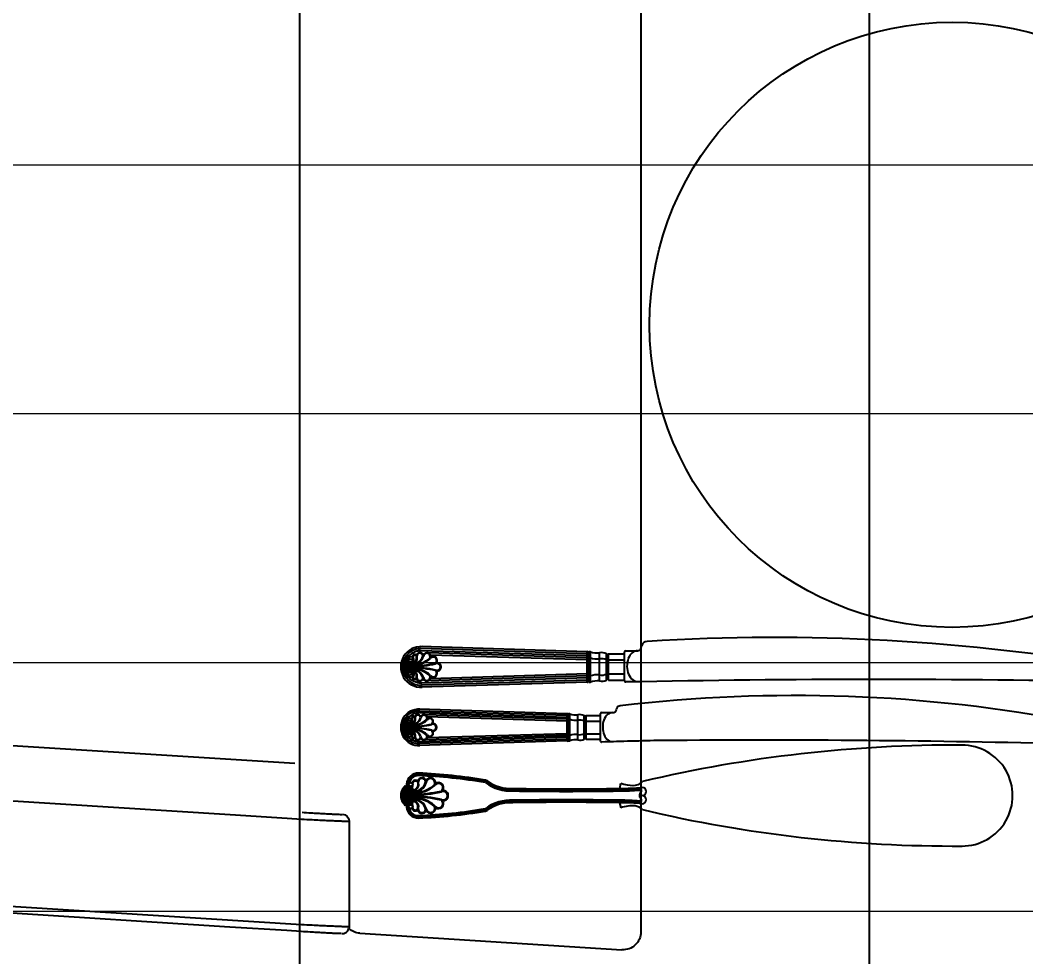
# Model space of a CAD drawing. Header units: millimetres. Extents: x -18512 to 101824, y -95768 to 52898.
# Drawn here: x 31699.1 to 32103.4, y -51470.8 to -51094.3 of the extents above; entities that cross this region are included whole.
import ezdxf

# ---------------------------------------------------------------- set-up
doc = ezdxf.new("R2010")
doc.units = ezdxf.units.MM
doc.header["$LTSCALE"] = 25
doc.header["$PDMODE"] = 3
doc.layers.get('0').update_dxf_attribs({"color": 254, "lineweight": 0})
doc.layers.get('Defpoints').update_dxf_attribs({"lineweight": 0})
doc.layers.add('1547 I-StB-p-00-GA$0$WD-FURNITURE', color=1, linetype='Continuous')
doc.layers.add('1547 I-StB-p-00-GA$0$WD-FURNITURE-DETAIL', color=126, linetype='Continuous')
doc.layers.add('I-WALL', color=2, linetype='Continuous', lineweight=9)
doc.layers.add('wood flooring', color=8, linetype='Continuous', lineweight=13)
doc.styles.add('FW_Calibri', font='calibri.ttf')
doc.dimstyles.new('1-50', dxfattribs={"dimscale": 50, "dimtxt": 2, "dimasz": 1.2, "dimexe": 1.25, "dimexo": 0.625, "dimtad": 1, "dimdec": 0, "dimtxsty": 'FW_Calibri', "dimblk": 'ARCHTICK', "dimcen": 2.5, "dimdle": 1.5, "dimadec": 0, "dimazin": 0, "dimtfac": 1, "dimtdec": 0, "dimtmove": 0, "dimatfit": 3, "dimfxl": 6, "dimfxlon": 1, "dimarcsym": 0})

# ---------------------------------------------------------------- blocks, each defined once
blk = doc.blocks.new('1547 I-StB-p-00-GA$0$chair')
at = {"layer": '1547 I-StB-p-00-GA$0$WD-FURNITURE'}
for p, q in [((265.77, 74.61), (280.06, -151.87)), ((308.87, -178.78), (360.92, -178.78)), ((321.29, -179.15), (321.29, -178.78)), ((355.45, -179.15), (355.45, -178.78)), ((364.29, -184.13), (372.48, -313.98)), ((-361.61, -323.4), (363.64, -323.39))]:
    blk.add_line(p, q, dxfattribs=at)
at = {"layer": '1547 I-StB-p-00-GA$0$WD-FURNITURE', "flags": 128}
for points in [[(307.87, -155.17), (307.42, -148.1), (305.64, -119.83), (298.51, -6.72), (286.74, 179.8)], [(338.79, 179.8), (339.24, 172.73), (341.02, 144.45), (348.16, 31.35), (359.92, -155.17)], [(363.45, -154.95), (363.01, -147.88), (361.23, -119.6), (354.09, -6.5), (342.34, 179.8)], [(360.92, -178.78), (361.64, -178.71), (361.83, -178.66)]]:
    blk.add_lwpolyline(points, dxfattribs=at)
at = {"layer": '1547 I-StB-p-00-GA$0$WD-FURNITURE'}
for centre, radius, start, end in [((308.87, -175.24), 3.54, 183.6051, 269.9988), ((355.45, -184.68), 8.85, 3.6089, 42.0487), ((363.64, -314.54), 8.85, 270.0004, 3.6089)]:
    blk.add_arc(centre, radius, start, end, dxfattribs=at)
for points, knots in [([(304.34, -155.4), (304.43, -156.89), (304.59, -159.52), (304.8, -163.1), (304.97, -166.12), (305.12, -168.83), (305.23, -171.16), (305.31, -173.04), (305.36, -174.42), (305.37, -175.3), (305.35, -175.41), (305.33, -175.46)], [0, 0, 0, 0, 0.142603, 0.249927, 0.35725, 0.464402, 0.571553, 0.678665, 0.785775, 0.892887, 1, 1, 1, 1]), ([(308.87, -178.78), (308.88, -178.72), (308.9, -178.59), (308.89, -177.57), (308.85, -175.94), (308.77, -173.74), (308.65, -170.99), (308.51, -167.82), (308.34, -164.26), (308.13, -160.04), (307.96, -156.93), (307.87, -155.17)], [0, 0, 0, 0, 0.105606, 0.214271, 0.319871, 0.428528, 0.534156, 0.642836, 0.748613, 0.857447, 1, 1, 1, 1]), ([(359.92, -155.17), (360.01, -156.93), (360.18, -160.01), (360.39, -164.22), (360.56, -167.76), (360.7, -170.96), (360.81, -173.69), (360.9, -175.92), (360.94, -177.54), (360.95, -178.59), (360.93, -178.72), (360.92, -178.78)], [0, 0, 0, 0, 0.142554, 0.248331, 0.357164, 0.462792, 0.571472, 0.677072, 0.785729, 0.891335, 1, 1, 1, 1]), ([(364.47, -174.8), (364.48, -174.78), (364.49, -174.68), (364.47, -173.95), (364.43, -172.6), (364.35, -170.71), (364.23, -168.38), (364.09, -165.67), (363.92, -162.66), (363.71, -159.07), (363.55, -156.45), (363.45, -154.95)], [0, 0, 0, 0, 0.025798, 0.142664, 0.25953, 0.376395, 0.493305, 0.610216, 0.727313, 0.84441, 1, 1, 1, 1]), ([(364.48, -175.21), (364.48, -175.22), (364.48, -175.32), (364.47, -175.5), (364.42, -175.88), (364.28, -176.43), (363.98, -177.09), (363.44, -177.78), (362.72, -178.36), (362.12, -178.55), (361.82, -178.64)], [0, 0, 0, 0, 0.031894, 0.193604, 0.305661, 0.40232, 0.533496, 0.682089, 0.844817, 1, 1, 1, 1])]:
    blk.add_open_spline(points, degree=3, knots=knots, dxfattribs=at)
blk = doc.blocks.new('_ArchTick')
at = {"color": 0, "linetype": 'ByBlock', "const_width": 0.15}
blk.add_lwpolyline([(-0.5, -0.5), (0.5, 0.5)], dxfattribs=at)
blk = doc.blocks.new('*D437')
at = {"layer": 'Defpoints', "color": 0, "transparency": 16777216}
for p in [(32040.38, -50068.12), (32040.38, -53568.12), (32040.38, -53568.12)]:
    blk.add_point(p, dxfattribs=at)
at = {"layer": 'I-WALL', "color": 0, "lineweight": -2, "transparency": 16777216}
for p, q in [((32040.38, -49993.12), (32040.38, -53643.12)), ((32040.38, -50068.12), (31977.88, -50068.12)), ((32040.38, -53568.12), (31977.88, -53568.12))]:
    blk.add_line(p, q, dxfattribs=at)
at = {"layer": 'I-WALL', "color": 0, "lineweight": -2, "transparency": 16777216, "xscale": 59.99999999999995, "yscale": 59.99999999999995, "zscale": 59.99999999999995}
for p, rotation in [((32040.38, -50068.12), 90), ((32040.38, -53568.12), 270)]:
    blk.add_blockref('_ArchTick', p, dxfattribs=dict(at, rotation=rotation))
at = {"layer": 'I-WALL', "color": 0, "transparency": 16777216, "insert": (31957.9, -51818.12), "char_height": 100, "attachment_point": 5, "rotation": 90, "style": 'FW_Calibri'}
blk.add_mtext('3500', dxfattribs=at)

msp = doc.modelspace()

# ---------------------------------------------------------------- hatches: boundary and pattern name
at = {"layer": 'wood flooring'}
h = msp.add_hatch(dxfattribs=at)
h.set_pattern_fill('_USER', color=256, scale=100, pattern_type=0)
h.set_pattern_definition([(360, (338285.01, 171947.46), (-2e-14, 100), [])])
h.paths.add_polyline_path([(33755.49, -49171.88), (31012.89, -49171.88), (31012.89, -49811.47), (31012.89, -62446.88), (32698.09, -62446.88), (32698.09, -63146.88), (33808.09, -63146.88)])

# ---------------------------------------------------------------- linework, layer by layer
at = {"layer": '1547 I-StB-p-00-GA$0$WD-FURNITURE'}
msp.add_lwpolyline([(31892.63, -50068.12), (32930.47, -50068.12, -0.414214), (33011.55, -50149.21), (33011.55, -53487.04, -0.414214), (32930.47, -53568.12), (31892.63, -53568.12, -0.414214), (31811.55, -53487.04), (31811.55, -50149.21, -0.414214)], format="xyb", close=True, dxfattribs=at)
at = {"layer": '1547 I-StB-p-00-GA$0$WD-FURNITURE-DETAIL'}
for p, q in [((31927.06, -51349), (31860.17, -51346.94)), ((31927.09, -51348.19), (31860.2, -51346.12)), ((31948.63, -51347.05), (31948.94, -51345.67)), ((31854.98, -51350.99), (31853.67, -51350.99)), ((31855.03, -51350.74), (31853.8, -51350.74)), ((31855.12, -51350.5), (31853.94, -51350.5)), ((31855.23, -51350.26), (31854.09, -51350.26)), ((31855.38, -51350.01), (31854.26, -51350.01)), ((31927.04, -51349.81), (31860.15, -51347.75)), ((31927.09, -51350.62), (31863.08, -51348.65)), ((31927.06, -51351.43), (31864.03, -51349.49)), ((31927.09, -51360.35), (31927.09, -51348.19)), ((31927.5, -51360.35), (31927.5, -51348.19)), ((31927.9, -51360.35), (31927.9, -51348.19)), ((31928.31, -51360.35), (31928.31, -51348.19)), ((31931.95, -51359.9), (31931.95, -51348.65)), ((31934.79, -51359.54), (31934.79, -51349)), ((31935.6, -51359.54), (31935.6, -51349)), ((31935.6, -51349), (31942.09, -51349)), ((31942.09, -51359.93), (31942.09, -51348.19)), ((31942.5, -51347.78), (31947.28, -51347.78)), ((31856.96, -51354.15), (31852.9, -51354.15)), ((31856.96, -51354.15), (31852.9, -51354.15)), ((31852.9, -51354.15), (31852.9, -51354.15)), ((31852.9, -51354.15), (31852.9, -51354.15)), ((31856.96, -51354.39), (31852.9, -51354.39)), ((31852.9, -51354.39), (31852.9, -51354.39)), ((31852.9, -51354.39), (31852.9, -51354.39)), ((31856.96, -51354.39), (31852.9, -51354.39)), ((31856.96, -51353.91), (31852.91, -51353.91)), ((31856.96, -51354.64), (31852.91, -51354.64)), ((31856.96, -51353.66), (31852.93, -51353.66)), ((31856.96, -51354.88), (31852.93, -51354.88)), ((31856.96, -51353.42), (31852.95, -51353.42)), ((31856.96, -51353.18), (31852.98, -51353.18)), ((31856.96, -51352.93), (31853.02, -51352.93)), ((31856.96, -51352.69), (31853.07, -51352.69)), ((31856.96, -51352.45), (31853.13, -51352.45)), ((31856.96, -51352.2), (31853.2, -51352.2)), ((31855.4, -51351.96), (31853.27, -51351.96)), ((31855.19, -51351.72), (31853.36, -51351.72)), ((31855.08, -51351.47), (31853.45, -51351.47)), ((31855.02, -51351.23), (31853.56, -51351.23)), ((31856.96, -51356.78), (31856.96, -51351.76)), ((31856.96, -51351.76), (31856.96, -51356.78)), ((31935.6, -51351.43), (31942.09, -51351.43)), ((31856.96, -51355.12), (31852.95, -51355.12)), ((31856.96, -51355.37), (31852.98, -51355.37)), ((31856.96, -51355.61), (31853.02, -51355.61)), ((31856.96, -51355.85), (31853.07, -51355.85)), ((31856.96, -51356.1), (31853.13, -51356.1)), ((31856.96, -51356.34), (31853.2, -51356.34)), ((31855.4, -51356.58), (31853.27, -51356.58)), ((31855.19, -51356.82), (31853.36, -51356.82)), ((31855.08, -51357.07), (31853.45, -51357.07)), ((31855.02, -51357.31), (31853.56, -51357.31)), ((31854.98, -51357.55), (31853.67, -51357.55)), ((31855.03, -51357.8), (31853.8, -51357.8)), ((31855.12, -51358.04), (31853.94, -51358.04)), ((31855.23, -51358.28), (31854.09, -51358.28)), ((31855.38, -51358.53), (31854.26, -51358.53)), ((31856.96, -51356.46), (31856.58, -51356.46)), ((31856.96, -51356.46), (31856.59, -51356.46)), ((31856.96, -51356.7), (31856.9, -51356.7)), ((31927.04, -51358.73), (31860.15, -51360.8)), ((31927.09, -51357.92), (31863.08, -51359.89)), ((31927.06, -51357.11), (31864.03, -51359.05)), ((31935.6, -51357.11), (31942.09, -51357.11)), ((31927.06, -51359.54), (31860.17, -51361.61)), ((31927.09, -51360.35), (31860.2, -51362.42)), ((31935.6, -51359.54), (31942.09, -51359.54)), ((31938.76, -51371.46), (31938.84, -51371.07)), ((31854.79, -51375.21), (31853.74, -51375.21)), ((31854.89, -51374.99), (31853.87, -51374.99)), ((31855.02, -51374.78), (31854.02, -51374.78)), ((31918.95, -51374.6), (31859.28, -51372.75)), ((31918.97, -51373.87), (31859.3, -51372.03)), ((31918.99, -51373.15), (31859.32, -51371.31)), ((31918.99, -51375.32), (31861.89, -51373.56)), ((31918.97, -51376.04), (31862.74, -51374.31)), ((31918.99, -51384), (31918.99, -51373.15)), ((31919.35, -51384), (31919.35, -51373.15)), ((31919.71, -51384), (31919.71, -51373.15)), ((31920.08, -51384), (31920.08, -51373.15)), ((31923.33, -51383.59), (31923.33, -51373.56)), ((31925.86, -51383.27), (31925.86, -51373.87)), ((31926.59, -51383.27), (31926.59, -51373.87)), ((31926.59, -51373.87), (31932.37, -51373.87)), ((31932.37, -51384.11), (31932.37, -51373.04)), ((31932.75, -51372.65), (31937.26, -51372.65)), ((31856.43, -51378.47), (31852.81, -51378.47)), ((31852.81, -51378.47), (31852.81, -51378.47)), ((31852.81, -51378.47), (31852.81, -51378.47)), ((31856.43, -51378.68), (31852.81, -51378.68)), ((31852.81, -51378.68), (31852.81, -51378.68)), ((31852.81, -51378.68), (31852.81, -51378.68)), ((31856.43, -51378.25), (31852.82, -51378.25)), ((31856.43, -51378.47), (31852.82, -51378.47)), ((31856.43, -51378.68), (31852.82, -51378.68)), ((31856.43, -51378.9), (31852.82, -51378.9)), ((31856.43, -51378.03), (31852.84, -51378.03)), ((31856.43, -51379.12), (31852.84, -51379.12)), ((31856.43, -51377.81), (31852.86, -51377.81)), ((31856.43, -51377.6), (31852.89, -51377.6)), ((31856.43, -51377.38), (31852.92, -51377.38)), ((31856.43, -51377.16), (31852.97, -51377.16)), ((31856.43, -51376.95), (31853.02, -51376.95)), ((31856.43, -51376.73), (31853.08, -51376.73)), ((31855.05, -51376.51), (31853.15, -51376.51)), ((31854.86, -51376.3), (31853.22, -51376.3)), ((31854.76, -51376.08), (31853.31, -51376.08)), ((31854.7, -51375.86), (31853.4, -51375.86)), ((31854.67, -51375.64), (31853.5, -51375.64)), ((31854.71, -51375.43), (31853.62, -51375.43)), ((31856.43, -51380.81), (31856.43, -51376.34)), ((31856.43, -51376.34), (31856.43, -51380.81)), ((31926.59, -51376.04), (31932.37, -51376.04)), ((31856.43, -51379.33), (31852.86, -51379.33)), ((31856.43, -51379.55), (31852.89, -51379.55)), ((31856.43, -51379.77), (31852.92, -51379.77)), ((31856.43, -51379.98), (31852.97, -51379.98)), ((31856.43, -51380.2), (31853.02, -51380.2)), ((31856.43, -51380.42), (31853.08, -51380.42)), ((31855.05, -51380.63), (31853.15, -51380.63)), ((31854.86, -51380.85), (31853.22, -51380.85)), ((31854.76, -51381.07), (31853.31, -51381.07)), ((31854.7, -51381.29), (31853.4, -51381.29)), ((31854.67, -51381.5), (31853.5, -51381.5)), ((31854.71, -51381.72), (31853.62, -51381.72)), ((31854.79, -51381.94), (31853.74, -51381.94)), ((31854.89, -51382.15), (31853.87, -51382.15)), ((31855.02, -51382.37), (31854.02, -51382.37)), ((31856.43, -51380.53), (31856.09, -51380.53)), ((31856.43, -51380.53), (31856.1, -51380.53)), ((31856.43, -51380.74), (31856.38, -51380.74)), ((31918.95, -51382.55), (31859.28, -51384.39)), ((31918.97, -51383.28), (31859.3, -51385.12)), ((31918.99, -51381.83), (31861.89, -51383.59)), ((31918.97, -51381.11), (31862.74, -51382.84)), ((31926.59, -51381.11), (31932.37, -51381.11)), ((31926.59, -51383.27), (31932.37, -51383.27)), ((31918.99, -51384), (31859.32, -51385.84)), ((31857.06, -51404.33), (31853.25, -51403.18)), ((31857.04, -51404.04), (31853.64, -51402.72)), ((31857.01, -51403.74), (31854.08, -51402.31)), ((31856.91, -51402.82), (31856.53, -51402.82)), ((31940.1, -51403.13), (31940.58, -51401.06)), ((31857.1, -51405.85), (31852.34, -51405.75)), ((31857.1, -51406.15), (31852.34, -51406.25)), ((31852.39, -51405.24), (31857.1, -51405.55)), ((31852.39, -51406.76), (31857.1, -51406.45)), ((31857.1, -51405.24), (31852.51, -51404.72)), ((31857.1, -51406.76), (31852.51, -51407.28)), ((31857.09, -51404.94), (31852.68, -51404.2)), ((31857.09, -51407.06), (31852.68, -51407.8)), ((31857.08, -51404.64), (31852.93, -51403.68)), ((31857.08, -51407.36), (31852.93, -51408.32)), ((31857.06, -51407.66), (31853.25, -51408.81)), ((31857.04, -51407.96), (31853.64, -51409.28)), ((31857.01, -51408.26), (31854.08, -51409.69)), ((31940.08, -51408.87), (31940.55, -51410.94))]:
    msp.add_line(p, q, dxfattribs=at)
for centre, radius in [((32073.71, -51216.77), 121.62), ((31856.24, -51350.69), 0.628), ((31856.24, -51357.85), 0.628), ((31856.24, -51357.85), 0.628), ((31855.79, -51375.38), 0.56), ((31855.79, -51381.76), 0.56), ((31855.79, -51381.76), 0.56), ((31856.13, -51401.55), 0.781), ((31856.13, -51410.45), 0.781)]:
    msp.add_circle(centre, radius, dxfattribs=at)
for centre, radius, start, end in [((32002.7, -52159.72), 817.28, 80.07762, 93.61865), ((31951.01, -51346.2), 2.13, 87.1672, 165.7968), ((31853.67, -51351.11), 0.122, 90, 270), ((31853.8, -51350.87), 0.122, 90, 270), ((31853.94, -51350.62), 0.122, 90, 270), ((31854.09, -51350.38), 0.122, 90, 270), ((31854.26, -51350.14), 0.122, 90, 270), ((31857.74, -51350.17), 0.897, 41.8395, 203.1884), ((31856.69, -51350.66), 2.05, 277.5343, 20.999), ((31856.95, -51348.76), 4.18, 270.0399, 343.3412), ((31856.96, -51348.76), 4.41, 269.9965, 344.2877), ((31856.69, -51350.66), 1.81, 278.5665, 21.8071), ((31856.45, -51341.79), 11.64, 272.4664, 308.973), ((31856.46, -51341.8), 11.87, 272.3952, 309.2379), ((31857.74, -51350.17), 0.654, 16.071, 201.6138), ((31859.78, -51349.93), 1.42, 19.524, 165.2771), ((31859.78, -51349.93), 1.18, 358.7842, 179.559), ((31862.56, -51350.18), 1.62, 352.2625, 153.2673), ((31862.56, -51350.18), 1.38, 331.6333, 170.5592), ((31865.16, -51351.69), 1.38, 306.2136, 149.9308), ((31865.16, -51351.69), 1.62, 322.8986, 127.5992), ((31927.29, -51348.42), 0.303, 48.049, 131.951), ((31927.29, -51350.85), 0.303, 48.049, 131.951), ((31927.7, -51347.88), 0.37, 236.7311, 303.2689), ((31927.7, -51350.31), 0.37, 236.7311, 303.2689), ((31928.1, -51348.83), 0.669, 72.3624, 107.6376), ((31928.1, -51351.26), 0.669, 72.3624, 107.6376), ((31931.36, -51338.54), 10.12, 252.4081, 273.3419), ((31931.36, -51340.98), 10.12, 252.4081, 273.3419), ((31932.92, -51352.48), 3.95, 61.6489, 104.1011), ((31932.92, -51354.91), 3.95, 61.6489, 104.1011), ((31935.2, -51348.58), 0.586, 226.2447, 313.7553), ((31942.5, -51348.19), 0.405, 90, 180), ((31947.28, -51346.16), 1.62, 270, 326.6813), ((31852.9, -51354.27), 0.122, 90, 270), ((31852.9, -51354.27), 0.122, 90, 270), ((31852.91, -51354.03), 0.122, 90, 270), ((31852.91, -51354.51), 0.122, 90, 270), ((31852.93, -51353.78), 0.122, 90, 270), ((31852.93, -51354.76), 0.122, 90, 270), ((31852.95, -51353.54), 0.122, 90, 270), ((31852.95, -51355), 0.122, 90, 270), ((31852.98, -51353.3), 0.122, 90, 270), ((31853.02, -51353.05), 0.122, 90, 270), ((31853.07, -51352.81), 0.122, 90, 270), ((31853.13, -51352.57), 0.122, 90, 270), ((31853.2, -51352.32), 0.122, 90, 270), ((31853.27, -51352.08), 0.122, 90, 270), ((31853.36, -51351.84), 0.122, 90, 270), ((31853.45, -51351.6), 0.122, 90, 270), ((31853.56, -51351.35), 0.122, 90, 270), ((31855.6, -51305.51), 48.42, 271.6084, 282.3767), ((31855.62, -51305.77), 48.4, 271.5774, 282.5171), ((31855.62, -51402.77), 48.4, 77.4834, 88.4221), ((31855.6, -51403.03), 48.42, 77.6233, 88.3916), ((31856.46, -51366.74), 11.87, 50.7621, 87.6048), ((31866.68, -51354.27), 1.38, 270, 114.5694), ((31866.68, -51354.27), 1.38, 245.4306, 90), ((31866.68, -51354.27), 1.62, 270, 98.2353), ((31866.68, -51354.27), 1.62, 261.7647, 90), ((31935.2, -51351.01), 0.586, 226.2447, 313.7553), ((31852.98, -51355.24), 0.122, 90, 270), ((31853.02, -51355.49), 0.122, 90, 270), ((31853.07, -51355.73), 0.122, 90, 270), ((31853.13, -51355.97), 0.122, 90, 270), ((31853.2, -51356.22), 0.122, 90, 270), ((31853.27, -51356.46), 0.122, 90, 270), ((31853.36, -51356.7), 0.122, 90, 270), ((31853.45, -51356.95), 0.122, 90, 270), ((31853.56, -51357.19), 0.122, 90, 270), ((31853.67, -51357.43), 0.122, 90, 270), ((31853.8, -51357.68), 0.122, 90, 270), ((31853.94, -51357.92), 0.122, 90, 270), ((31854.09, -51358.16), 0.122, 90, 270), ((31854.26, -51358.41), 0.122, 90, 270), ((31857.74, -51358.37), 0.897, 156.8116, 318.1605), ((31856.45, -51366.75), 11.64, 51.027, 87.5336), ((31856.96, -51359.78), 4.41, 15.7123, 90.0035), ((31856.95, -51359.78), 4.18, 16.6588, 89.9601), ((31856.69, -51357.89), 2.05, 339.001, 82.4657), ((31856.69, -51357.88), 1.81, 338.1929, 81.4335), ((31857.74, -51358.37), 0.654, 158.3862, 343.929), ((31859.78, -51358.61), 1.42, 194.7229, 340.476), ((31859.78, -51358.61), 1.18, 180.441, 1.2158), ((31862.56, -51358.36), 1.62, 206.7327, 7.7375), ((31862.56, -51358.36), 1.38, 189.4408, 28.3667), ((31865.16, -51356.85), 1.38, 210.0692, 53.7864), ((31865.16, -51356.85), 1.62, 232.4008, 37.1014), ((31927.29, -51357.69), 0.303, 228.049, 311.951), ((31927.7, -51358.23), 0.37, 56.7311, 123.2689), ((31928.1, -51357.28), 0.669, 252.3624, 287.6376), ((31931.36, -51367.57), 10.12, 86.6581, 107.5919), ((31932.92, -51353.63), 3.95, 255.8989, 298.3511), ((31935.2, -51357.53), 0.586, 46.2447, 133.7553), ((31927.29, -51360.13), 0.303, 228.049, 311.951), ((31927.7, -51360.66), 0.37, 56.7311, 123.2689), ((31928.1, -51359.71), 0.669, 252.3624, 287.6376), ((31931.36, -51370), 10.12, 86.6581, 107.5919), ((31932.92, -51356.07), 3.95, 255.8989, 298.3511), ((31935.2, -51359.96), 0.586, 46.2447, 133.7553), ((31942.5, -51359.93), 0.405, 180, 271.8491), ((32043.61, -56457.91), 5098.58, 88.89418, 91.13621), ((32010.72, -51963.59), 597.8, 79.14971, 96.76851), ((31940.26, -51371.41), 1.46, 86.5668, 168.3244), ((31853.74, -51375.32), 0.108, 90, 270), ((31853.87, -51375.1), 0.108, 90, 270), ((31854.02, -51374.89), 0.108, 90, 270), ((31857.13, -51374.91), 0.8, 41.8395, 203.1884), ((31856.19, -51375.35), 1.83, 277.5343, 20.999), ((31856.43, -51373.66), 3.72, 270.0399, 343.3412), ((31856.43, -51373.66), 3.94, 269.9965, 344.2877), ((31856.19, -51375.35), 1.61, 278.5665, 21.8071), ((31857.13, -51374.91), 0.583, 16.071, 201.6138), ((31858.95, -51374.7), 1.27, 19.524, 165.2771), ((31858.95, -51374.7), 1.05, 358.7842, 179.559), ((31861.43, -51374.93), 1.45, 352.2625, 153.2673), ((31861.43, -51374.93), 1.23, 331.6333, 170.5592), ((31863.75, -51376.27), 1.23, 306.2136, 149.9308), ((31863.75, -51376.27), 1.45, 322.8986, 127.5992), ((31919.17, -51373.35), 0.27, 48.049, 131.951), ((31919.17, -51375.52), 0.27, 48.049, 131.951), ((31919.53, -51372.87), 0.33, 236.7311, 303.2689), ((31919.9, -51373.72), 0.597, 72.3624, 107.6376), ((31922.8, -51364.54), 9.03, 252.4081, 273.3419), ((31924.19, -51376.97), 3.52, 61.6489, 104.1011), ((31926.22, -51373.49), 0.523, 226.2447, 313.7553), ((31932.75, -51373.04), 0.382, 90, 180), ((31937.26, -51371.13), 1.53, 270, 347.3501), ((31852.82, -51378.36), 0.108, 90, 270), ((31852.82, -51378.57), 0.108, 90, 270), ((31852.82, -51378.57), 0.108, 90, 270), ((31852.82, -51378.79), 0.108, 90, 270), ((31852.84, -51378.14), 0.108, 90, 270), ((31852.84, -51379.01), 0.108, 90, 270), ((31852.86, -51377.92), 0.108, 90, 270), ((31852.86, -51379.22), 0.108, 90, 270), ((31852.89, -51377.71), 0.108, 90, 270), ((31852.92, -51377.49), 0.108, 90, 270), ((31852.97, -51377.27), 0.108, 90, 270), ((31853.02, -51377.05), 0.108, 90, 270), ((31853.08, -51376.84), 0.108, 90, 270), ((31853.15, -51376.62), 0.108, 90, 270), ((31853.22, -51376.4), 0.108, 90, 270), ((31853.31, -51376.19), 0.108, 90, 270), ((31853.4, -51375.97), 0.108, 90, 270), ((31853.5, -51375.75), 0.108, 90, 270), ((31853.62, -51375.54), 0.108, 90, 270), ((31855.98, -51367.44), 10.38, 272.4664, 308.973), ((31855.99, -51367.45), 10.59, 272.3952, 309.2379), ((31855.22, -51335.08), 43.19, 271.6084, 282.3767), ((31855.24, -51335.31), 43.17, 271.5774, 282.5171), ((31855.24, -51421.84), 43.17, 77.4834, 88.4221), ((31855.22, -51422.07), 43.19, 77.6233, 88.3916), ((31855.99, -51389.69), 10.59, 50.7621, 87.6048), ((31865.11, -51378.57), 1.23, 270, 114.5694), ((31865.11, -51378.57), 1.23, 245.4306, 90), ((31865.11, -51378.57), 1.45, 270, 98.2353), ((31865.11, -51378.57), 1.45, 261.7647, 90), ((31919.53, -51375.04), 0.33, 236.7311, 303.2689), ((31919.9, -51375.89), 0.597, 72.3624, 107.6376), ((31922.8, -51366.71), 9.03, 252.4081, 273.3419), ((31924.19, -51379.14), 3.52, 61.6489, 104.1011), ((31926.22, -51375.66), 0.523, 226.2447, 313.7553), ((31852.89, -51379.44), 0.108, 90, 270), ((31852.92, -51379.66), 0.108, 90, 270), ((31852.97, -51379.88), 0.108, 90, 270), ((31853.02, -51380.09), 0.108, 90, 270), ((31853.08, -51380.31), 0.108, 90, 270), ((31853.15, -51380.53), 0.108, 90, 270), ((31853.22, -51380.74), 0.108, 90, 270), ((31853.31, -51380.96), 0.108, 90, 270), ((31853.4, -51381.18), 0.108, 90, 270), ((31853.5, -51381.39), 0.108, 90, 270), ((31853.62, -51381.61), 0.108, 90, 270), ((31853.74, -51381.83), 0.108, 90, 270), ((31853.87, -51382.05), 0.108, 90, 270), ((31854.02, -51382.26), 0.108, 90, 270), ((31857.13, -51382.23), 0.8, 156.8116, 318.1605), ((31855.98, -51389.71), 10.38, 51.027, 87.5336), ((31856.43, -51383.49), 3.94, 15.7123, 90.0035), ((31856.43, -51383.49), 3.72, 16.6588, 89.9601), ((31856.19, -51381.8), 1.83, 339.001, 82.4657), ((31856.19, -51381.8), 1.61, 338.1929, 81.4335), ((31857.13, -51382.23), 0.583, 158.3862, 343.929), ((31858.95, -51382.45), 1.27, 194.7229, 340.476), ((31858.95, -51382.45), 1.05, 180.441, 1.2158), ((31861.43, -51382.22), 1.45, 206.7327, 7.7375), ((31861.43, -51382.22), 1.23, 189.4408, 28.3667), ((31863.75, -51380.88), 1.23, 210.0692, 53.7864), ((31863.75, -51380.88), 1.45, 232.4008, 37.1014), ((31919.17, -51381.63), 0.27, 228.049, 311.951), ((31919.53, -51382.1), 0.33, 56.7311, 123.2689), ((31919.9, -51381.26), 0.597, 252.3624, 287.6376), ((31922.8, -51390.43), 9.03, 86.6581, 107.5919), ((31924.19, -51378), 3.52, 255.8989, 298.3511), ((31924.19, -51380.17), 3.52, 255.8989, 298.3511), ((31926.22, -51381.48), 0.523, 46.2447, 133.7553), ((31926.22, -51383.65), 0.523, 46.2447, 133.7553), ((31919.17, -51383.8), 0.27, 228.049, 311.951), ((31919.53, -51384.27), 0.33, 56.7311, 123.2689), ((31919.9, -51383.43), 0.597, 252.3624, 287.6376), ((31922.8, -51392.6), 9.03, 86.6581, 107.5919), ((31932.75, -51384.11), 0.382, 180, 271.8491), ((31989.33, -53079.23), 1695.68, 91.098, 91.91166), ((32074.67, -51931), 545.28, 89.6749, 103.3023), ((31997.16, -56239.49), 4855.79, 88.52796, 90.47577), ((32077.77, -51406), 20.27, 269.4738, 90.5262), ((31859.14, -51401.72), 4.74, 87.8129, 175.6709), ((31859.13, -51401.69), 4.22, 87.6799, 175.9806), ((31859.13, -51401.69), 3.73, 87.6799, 172.2069), ((31860.61, -51400.6), 1.77, 19.524, 165.2771), ((31860.61, -51400.6), 1.46, 358.7842, 179.559), ((31850.69, -51609.17), 211.38, 80.3925, 87.6713), ((31850.69, -51609.17), 211.87, 80.3925, 87.6713), ((31850.69, -51609.17), 212.37, 80.3925, 87.6713), ((31850.69, -51609.17), 212.37, 80.3925, 87.6713), ((31864.08, -51400.91), 2.02, 352.2625, 153.2673), ((31864.08, -51400.91), 1.72, 331.6333, 170.5592), ((31853.09, -51403.43), 0.296, 57.3963, 237.3963), ((31853.44, -51402.95), 0.302, 50.2195, 230.2195), ((31853.86, -51402.52), 0.302, 42.9714, 222.9714), ((31857.1, -51406), 4.77, 122.7202, 129.3478), ((31856.11, -51401.39), 1.7, 168.6831, 239.8578), ((31856.11, -51401.39), 1.19, 180.3267, 239.8578), ((31855.87, -51401.85), 1.17, 238.6175, 56.0831), ((31855.88, -51401.46), 1.03, 249.0838, 354.7865), ((31858, -51401.42), 1.57, 54.4056, 159.7141), ((31858, -51401.42), 1.26, 54.4056, 165.3133), ((31835.04, -51405.76), 22.07, 359.3855, 8.5383), ((31856.71, -51401.42), 2.34, 277.2763, 18.975), ((31856.77, -51401.5), 2.55, 276.0407, 20.999), ((31857.1, -51399.14), 5.2, 269.5437, 343.3412), ((31857.1, -51399.15), 5.49, 269.7101, 344.2877), ((31856.48, -51390.47), 14.49, 272.4108, 308.973), ((31856.49, -51390.49), 14.77, 272.3764, 309.2379), ((31858.36, -51400.88), 0.616, 21.9229, 52.6344), ((31867.31, -51402.79), 1.72, 306.2136, 149.9308), ((31867.31, -51402.79), 2.02, 322.8986, 127.5992), ((31885.86, -51401.4), 0.656, 53.9193, 80.3925), ((31885.86, -51401.4), 1.15, 53.9193, 80.3925), ((31885.86, -51401.4), 1.64, 53.9193, 80.3925), ((31896.28, -51387.1), 17.04, 233.9193, 273.2172), ((31896.28, -51387.1), 16.55, 233.9193, 273.2172), ((31896.28, -51387.1), 16.06, 233.9193, 273.2172), ((31918.64, -50099.71), 1303.6, 269.0569, 270.9431), ((31939.98, -51301.21), 101.92, 270.0641, 275.141), ((31939.98, -51301.21), 102.42, 270.0641, 274.5562), ((31945.43, -51387.47), 14.43, 250.3761, 270.612), ((31945.48, -51396.61), 5.28, 269.4699, 314.9757), ((31948.1, -51404.09), 0.791, 315.5442, 88.5176), ((31949.12, -51404.36), 1.64, 270, 90), ((31852.34, -51406), 0.248, 87.6708, 272.3292), ((31852.37, -51405.5), 0.256, 83.9476, 263.9476), ((31852.37, -51406.5), 0.256, 96.0524, 276.0524), ((31852.45, -51404.98), 0.266, 77.6824, 257.6824), ((31852.45, -51407.02), 0.266, 102.3176, 282.3176), ((31852.59, -51404.46), 0.277, 71.1642, 251.1642), ((31852.59, -51407.54), 0.277, 108.8358, 288.8358), ((31852.81, -51403.94), 0.287, 64.3949, 244.3949), ((31835.04, -51406.24), 22.07, 351.4617, 0.6145), ((31855.41, -51345.32), 60.25, 271.6084, 282.3767), ((31855.45, -51345.65), 60.23, 271.5774, 282.5171), ((31855.44, -51466.36), 60.23, 77.4834, 88.4221), ((31855.41, -51466.68), 60.25, 77.6233, 88.3916), ((31856.49, -51421.51), 14.77, 50.7621, 87.6048), ((31856.48, -51421.53), 14.49, 51.027, 87.5336), ((31857.1, -51412.85), 5.49, 15.7123, 90.0035), ((31869.21, -51406), 1.72, 270, 114.5694), ((31869.21, -51406), 1.72, 245.4306, 90), ((31869.21, -51406), 2.02, 270, 98.2353), ((31869.21, -51406), 2.02, 261.7647, 90), ((31918.64, -50099.72), 1304.57, 269.05682, 270.94317), ((31918.64, -50099.71), 1304.09, 269.05686, 270.94314), ((31939.98, -51301.21), 102.91, 270.0641, 274.5301), ((31949.81, -51405.98), 1.76, 130.7854, 180.7609), ((31949.81, -51406.02), 1.76, 179.2391, 229.2146), ((31949.81, -51406.02), 1.76, 179.2391, 229.2146), ((31948.07, -51404.41), 0.624, 336.4092, 85.9707), ((31948.07, -51407.58), 0.624, 274.0293, 23.5908), ((31948.1, -51407.91), 0.791, 271.4824, 44.4558), ((31949.12, -51407.64), 1.64, 270, 90), ((31852.81, -51408.06), 0.287, 115.6051, 295.6051), ((31853.09, -51408.57), 0.296, 122.6037, 302.6037), ((31853.44, -51409.05), 0.302, 129.7805, 309.7805), ((31853.86, -51409.48), 0.302, 137.0286, 317.0286), ((31857.1, -51406), 4.77, 230.6522, 237.2798), ((31856.11, -51410.61), 1.7, 120.1422, 191.3169), ((31859.14, -51410.28), 4.74, 184.3291, 272.1871), ((31856.11, -51410.61), 1.19, 120.1422, 191.7756), ((31859.13, -51410.31), 4.22, 184.0194, 272.3201), ((31855.87, -51410.15), 1.17, 303.9169, 121.3825), ((31859.13, -51410.31), 3.73, 187.7931, 272.3201), ((31855.88, -51410.54), 1.03, 5.2135, 110.9162), ((31858, -51410.58), 1.57, 200.2859, 305.5944), ((31858, -51410.58), 1.57, 200.2859, 305.5944), ((31857.91, -51410.65), 1.16, 192.0648, 324.4147), ((31858, -51410.58), 1.26, 194.6867, 305.5944), ((31856.78, -51410.49), 2.24, 338.0096, 84.1924), ((31856.78, -51410.5), 2.54, 338.8921, 84.1994), ((31857.1, -51412.86), 5.2, 16.6588, 89.9601), ((31858.36, -51411.11), 0.616, 307.3656, 338.0771), ((31860.61, -51411.4), 1.46, 180.441, 1.2158), ((31860.61, -51411.4), 1.46, 180.441, 1.2158), ((31850.69, -51202.83), 211.38, 272.3287, 279.6075), ((31864.08, -51411.08), 2.02, 206.7327, 7.7375), ((31864.08, -51411.08), 2.02, 206.7327, 7.7375), ((31864.08, -51411.08), 1.72, 189.4408, 28.3667), ((31864.08, -51411.08), 1.72, 189.4408, 28.3667), ((31867.31, -51409.21), 1.72, 210.0692, 53.7864), ((31867.31, -51409.21), 2.02, 232.4008, 37.1014), ((31885.86, -51410.6), 0.656, 279.6075, 306.0807), ((31885.86, -51410.6), 1.15, 279.6075, 306.0807), ((31896.28, -51424.9), 17.04, 86.7828, 126.0807), ((31896.28, -51424.9), 16.55, 86.7828, 126.0807), ((31896.28, -51424.9), 16.06, 86.7828, 126.0807), ((31918.75, -52712.28), 1304.57, 89.06172, 90.94807), ((31918.75, -52712.29), 1304.09, 89.06176, 90.94803), ((31918.75, -52712.29), 1303.6, 89.06179, 90.94799), ((31939.98, -51510.79), 102.91, 85.4699, 89.9359), ((31939.98, -51510.79), 102.91, 85.4699, 89.9359), ((31939.98, -51510.79), 102.42, 85.4438, 89.9359), ((31939.98, -51510.79), 101.92, 84.859, 89.9359), ((31945.32, -51424.56), 14.43, 86.0986, 109.2872), ((31945.48, -51415.38), 5.28, 45.0243, 81.0248), ((32074.67, -50881), 545.28, 256.6977, 270.3251), ((31860.61, -51411.4), 1.77, 194.7229, 340.476), ((31860.61, -51411.4), 1.77, 194.7229, 340.476), ((31850.69, -51202.83), 211.87, 272.3287, 279.6075), ((31850.69, -51202.83), 212.37, 272.3287, 279.6075), ((31850.69, -51202.83), 212.37, 272.3287, 279.6075), ((31885.86, -51410.6), 1.64, 279.6075, 306.0807)]:
    msp.add_arc(centre, radius, start, end, dxfattribs=at)
for centre, major_axis, ratio, start_param, end_param in [((31860.2, -51354.27), (0, 8.15), 0.995334, -0.062188, 3.203781), ((31947.26, -51353.98), (0.09, -6.2), 0.682212, 3.116522, 6.32704), ((31859.32, -51378.57), (0, 7.27), 0.995334, -0.062188, 3.203781), ((31937.24, -51378.5), (0.08, -5.84), 0.682212, 3.116522, 6.32704)]:
    msp.add_ellipse(centre, major_axis=major_axis, ratio=ratio, start_param=start_param, end_param=end_param, dxfattribs=at)
for points, knots in [([(31860.65, -51346.95), (31860.1, -51346.92), (31859.54, -51346.94), (31858.08, -51347.19), (31857.19, -51347.52), (31855.6, -51348.5), (31854.9, -51349.14), (31854.34, -51349.89), (31854.34, -51349.89), (31854.26, -51350.01)], [6.220997, 6.220997, 6.220997, 6.220997, 6.448454, 6.448454, 6.8312969, 6.8312969, 7.2141399, 7.2141399, 7.2146082, 7.2146082, 7.2146082, 7.2146082]), ([(31860.15, -51347.75), (31859.83, -51347.72), (31859.31, -51347.81), (31858.41, -51348), (31857.95, -51348.15), (31856.89, -51348.66), (31856.31, -51349.05), (31855.28, -51349.99), (31854.96, -51350.74), (31855.02, -51351.35), (31855.15, -51352.27), (31857.22, -51352.08), (31857.41, -51350.86), (31856.63, -51350.21)], [6.220997, 6.220997, 6.220997, 6.220997, 6.449003, 6.449003, 6.677009, 6.677009, 7.009507, 7.009507, 7.342006, 7.342006, 7.674504, 7.674504, 7.975504, 7.975504, 7.975504, 7.975504]), ([(31856.96, -51352.2), (31857.12, -51352.08), (31857.17, -51351.95), (31857.27, -51351.82), (31857.33, -51351.67), (31857.38, -51351.33), (31857.37, -51351.15), (31857.34, -51350.97)], [7.7445958, 7.7445958, 7.7445958, 7.7445958, 7.7679794, 7.7679794, 7.8187079, 7.8187079, 7.8721816, 7.8721816, 7.8721816, 7.8721816]), ([(31857.34, -51350.97), (31857.31, -51350.79), (31857.25, -51350.61), (31857.14, -51350.43), (31857.14, -51350.42), (31857.13, -51350.41)], [7.87217953, 7.87217953, 7.87217953, 7.87217953, 7.92581627, 7.92581627, 7.92995814, 7.92995814, 7.92995814, 7.92995814]), ([(31854.26, -51358.53), (31854.71, -51359.14), (31855.14, -51359.59), (31856.34, -51360.57), (31857.18, -51361.01), (31858.9, -51361.54), (31859.78, -51361.65), (31860.65, -51361.59)], [8.4933907, 8.4933907, 8.4933907, 8.4933907, 8.7455117, 8.7455117, 9.1283546, 9.1283546, 9.4869663, 9.4869663, 9.4869663, 9.4869663]), ([(31860.15, -51360.8), (31859.83, -51360.82), (31859.31, -51360.73), (31858.41, -51360.54), (31857.95, -51360.39), (31856.89, -51359.88), (31856.31, -51359.49), (31855.28, -51358.55), (31854.96, -51357.8), (31855.02, -51357.19), (31855.15, -51356.28), (31857.22, -51356.46), (31857.41, -51357.68), (31856.63, -51358.33)], [6.220997, 6.220997, 6.220997, 6.220997, 6.449003, 6.449003, 6.677009, 6.677009, 7.009507, 7.009507, 7.342006, 7.342006, 7.674504, 7.674504, 7.975504, 7.975504, 7.975504, 7.975504]), ([(31856.96, -51356.34), (31857.12, -51356.47), (31857.17, -51356.59), (31857.27, -51356.72), (31857.33, -51356.87), (31857.38, -51357.21), (31857.37, -51357.39), (31857.34, -51357.57)], [7.7445958, 7.7445958, 7.7445958, 7.7445958, 7.7679794, 7.7679794, 7.8187079, 7.8187079, 7.8721816, 7.8721816, 7.8721816, 7.8721816]), ([(31857.34, -51357.57), (31857.31, -51357.75), (31857.25, -51357.93), (31857.14, -51358.11), (31857.14, -51358.12), (31857.13, -51358.13)], [7.87217953, 7.87217953, 7.87217953, 7.87217953, 7.92581627, 7.92581627, 7.92995814, 7.92995814, 7.92995814, 7.92995814]), ([(31859.73, -51372.04), (31859.23, -51372.01), (31858.74, -51372.04), (31857.43, -51372.26), (31856.64, -51372.55), (31855.22, -51373.42), (31854.6, -51374), (31854.1, -51374.67), (31854.1, -51374.67), (31854.02, -51374.78)], [6.220997, 6.220997, 6.220997, 6.220997, 6.448454, 6.448454, 6.8312969, 6.8312969, 7.2141399, 7.2141399, 7.2146082, 7.2146082, 7.2146082, 7.2146082]), ([(31859.28, -51372.75), (31859, -51372.73), (31858.53, -51372.81), (31857.73, -51372.98), (31857.32, -51373.11), (31856.38, -51373.57), (31855.86, -51373.91), (31854.93, -51374.75), (31854.65, -51375.42), (31854.71, -51375.97), (31854.82, -51376.79), (31856.67, -51376.62), (31856.84, -51375.53), (31856.14, -51374.95)], [6.220997, 6.220997, 6.220997, 6.220997, 6.449003, 6.449003, 6.677009, 6.677009, 7.009507, 7.009507, 7.342006, 7.342006, 7.674504, 7.674504, 7.975504, 7.975504, 7.975504, 7.975504]), ([(31856.78, -51375.63), (31856.75, -51375.47), (31856.69, -51375.31), (31856.6, -51375.15), (31856.59, -51375.14), (31856.58, -51375.13)], [7.87217953, 7.87217953, 7.87217953, 7.87217953, 7.92581627, 7.92581627, 7.92995814, 7.92995814, 7.92995814, 7.92995814]), ([(31856.43, -51376.73), (31856.58, -51376.62), (31856.62, -51376.51), (31856.71, -51376.39), (31856.76, -51376.25), (31856.81, -51375.95), (31856.8, -51375.79), (31856.78, -51375.63)], [7.7445958, 7.7445958, 7.7445958, 7.7445958, 7.7679794, 7.7679794, 7.8187079, 7.8187079, 7.8721816, 7.8721816, 7.8721816, 7.8721816]), ([(31854.02, -51382.37), (31854.43, -51382.92), (31854.81, -51383.32), (31855.88, -51384.19), (31856.63, -51384.59), (31858.17, -51385.06), (31858.95, -51385.15), (31859.73, -51385.1)], [8.4933907, 8.4933907, 8.4933907, 8.4933907, 8.7455117, 8.7455117, 9.1283546, 9.1283546, 9.4869663, 9.4869663, 9.4869663, 9.4869663]), ([(31859.28, -51384.39), (31859, -51384.42), (31858.53, -51384.34), (31857.73, -51384.17), (31857.32, -51384.03), (31856.38, -51383.58), (31855.86, -51383.23), (31854.93, -51382.39), (31854.65, -51381.73), (31854.71, -51381.18), (31854.82, -51380.36), (31856.67, -51380.53), (31856.84, -51381.62), (31856.14, -51382.2)], [6.220997, 6.220997, 6.220997, 6.220997, 6.449003, 6.449003, 6.677009, 6.677009, 7.009507, 7.009507, 7.342006, 7.342006, 7.674504, 7.674504, 7.975504, 7.975504, 7.975504, 7.975504]), ([(31856.43, -51380.42), (31856.58, -51380.53), (31856.62, -51380.64), (31856.71, -51380.76), (31856.76, -51380.9), (31856.81, -51381.19), (31856.8, -51381.36), (31856.78, -51381.52)], [7.7445958, 7.7445958, 7.7445958, 7.7445958, 7.7679794, 7.7679794, 7.8187079, 7.8187079, 7.8721816, 7.8721816, 7.8721816, 7.8721816]), ([(31856.78, -51381.52), (31856.75, -51381.68), (31856.69, -51381.84), (31856.6, -51382), (31856.59, -51382.01), (31856.58, -51382.02)], [7.87217953, 7.87217953, 7.87217953, 7.87217953, 7.92581627, 7.92581627, 7.92995814, 7.92995814, 7.92995814, 7.92995814])]:
    msp.add_open_spline(points, degree=3, knots=knots, dxfattribs=at)
for points in [[(31860.18, -51360.8), (31860.32, -51360.8), (31860.46, -51360.79), (31860.6, -51360.78)], [(31859.3, -51384.39), (31859.43, -51384.39), (31859.56, -51384.39), (31859.68, -51384.38)]]:
    msp.add_open_spline(points, degree=3, dxfattribs=at)

# ---------------------------------------------------------------- block references
at = {"layer": '1547 I-StB-p-00-GA$0$WD-FURNITURE', "xscale": -0.8108108108105557, "yscale": 0.8108108108105557, "zscale": 0.8108108108105557, "rotation": 89.99999999999993}
msp.add_blockref('1547 I-StB-p-00-GA$0$chair', (31686.42, -51165.95), dxfattribs=at)

# ---------------------------------------------------------------- dimensions: what is measured, and where the dimension line sits
at = {"layer": 'I-WALL', "color": 1, "true_color": 0xf40b0b}
dim = msp.add_linear_dim(base=(32040.38, -53568.12), p1=(32040.38, -50068.12), p2=(32040.38, -53568.12), angle=90, dimstyle='1-50', dxfattribs=at)
dim.commit()
dim.dimension.update_dxf_attribs({"geometry": '*D437', "text_midpoint": (31957.9, -51818.12)})

doc.saveas('drawing.dxf')
